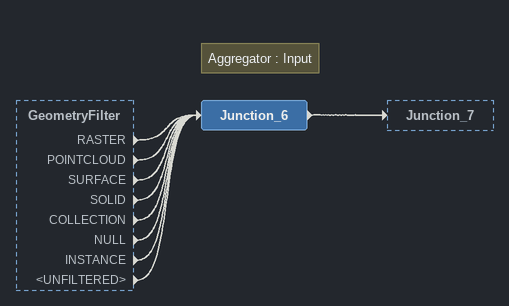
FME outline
GeometryFilter [outside]
    RASTER -> Junction_6
    POINTCLOUD -> Junction_6
    SURFACE -> Junction_6
    SOLID -> Junction_6
    COLLECTION -> Junction_6
    NULL -> Junction_6
    INSTANCE -> Junction_6
    <UNFILTERED> -> Junction_6
Note: Aggregator : Input
Junction_6
    -> Junction_7
